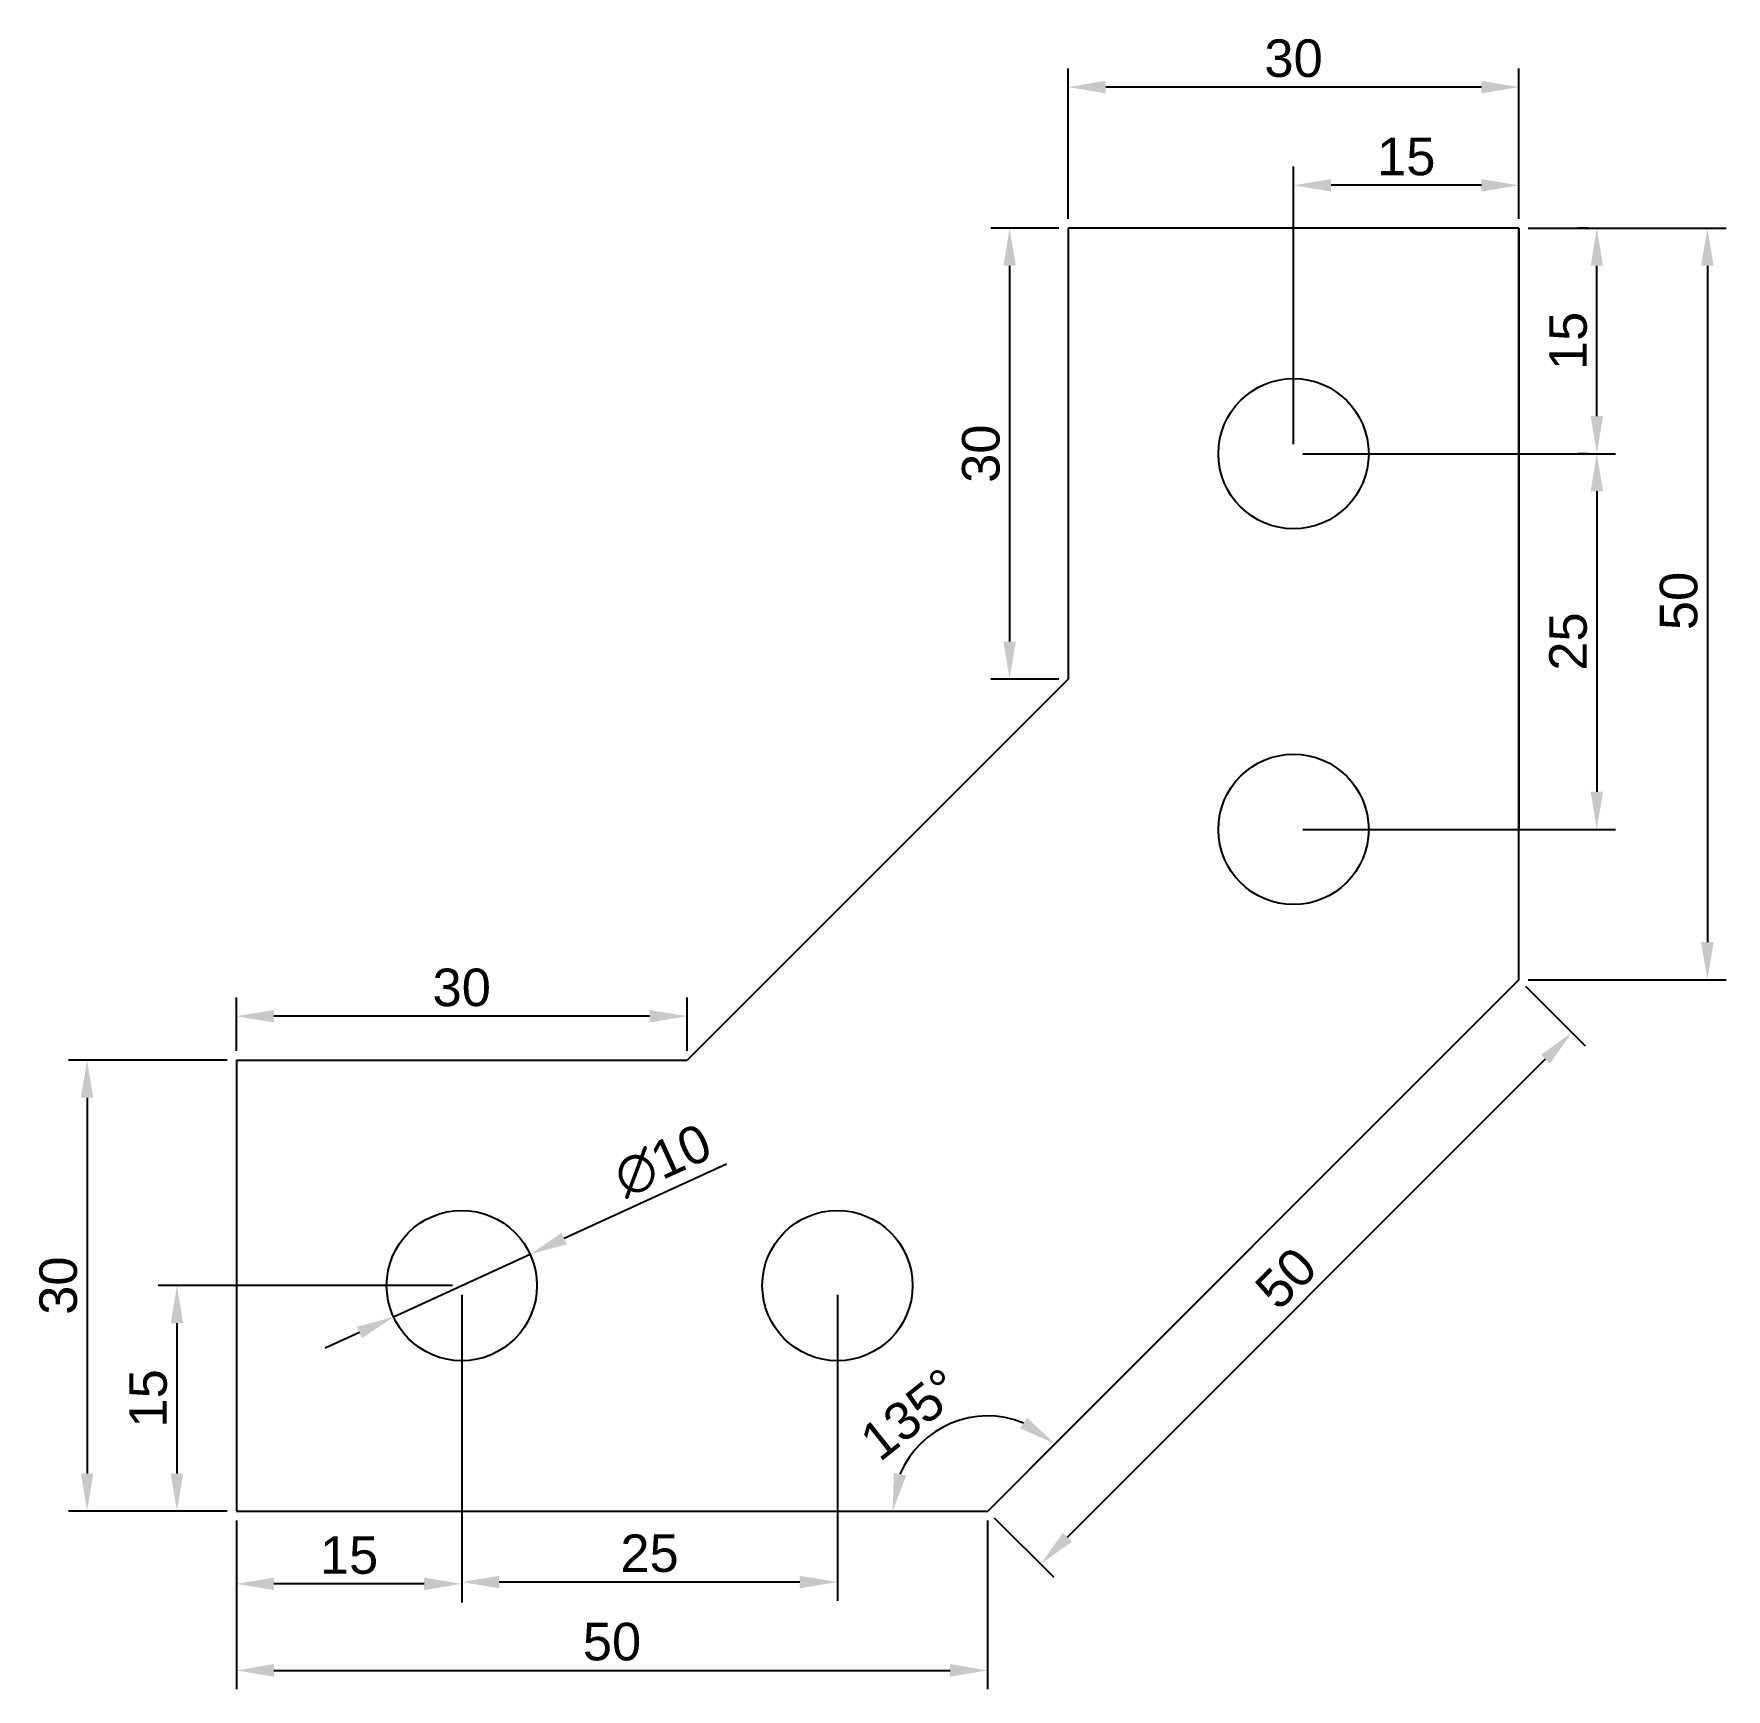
# Model space of a CAD drawing. Header units: millimetres. Extents: x 2746 to 2859, y 1380 to 1490.
import ezdxf

# ---------------------------------------------------------------- set-up
doc = ezdxf.new("R2010")
doc.units = ezdxf.units.MM
doc.styles.get("Standard").update_dxf_attribs({"font": 'arial.ttf'})
doc.dimstyles.new('ISO-25', dxfattribs={"dimtxt": 2.5, "dimasz": 2.5, "dimexe": 1.25, "dimexo": 0.625, "dimtad": 1, "dimtxsty": 'Standard', "dimcen": 2.5, "dimadec": 0, "dimazin": 0, "dimtfac": 1, "dimtmove": 0, "dimatfit": 3, "dimfxl": 1, "dimarcsym": 0})

# ---------------------------------------------------------------- blocks, each defined once
blk = doc.blocks.new('*D1')
at = {"color": 0, "lineweight": -2, "transparency": 16777216}
for p, q in [((2759.09, 1422.08), (2748.53, 1422.08)), ((2749.78, 1419.58), (2749.78, 1394.58)), ((2759.09, 1392.08), (2748.53, 1392.08))]:
    blk.add_line(p, q, dxfattribs=at)
at = {"color": 0, "transparency": 16777216}
for points in [[(2749.36, 1419.58), (2750.19, 1419.58), (2749.78, 1422.08)], [(2749.36, 1394.58), (2750.19, 1394.58), (2749.78, 1392.08)]]:
    blk.add_solid(points, dxfattribs=at)
at = {"layer": 'Defpoints', "color": 0, "transparency": 16777216}
for p in [(2759.71, 1422.08), (2749.78, 1392.08), (2759.71, 1392.08)]:
    blk.add_point(p, dxfattribs=at)
at = {"color": 0, "transparency": 16777216, "insert": (2747.87, 1407.08), "char_height": 2.5, "attachment_point": 5, "rotation": 90}
blk.add_mtext('30', dxfattribs=at)
blk = doc.blocks.new('*D2')
at = {"color": 0, "lineweight": -2, "transparency": 16777216}
for p, q in [((2759.71, 1391.46), (2759.71, 1380.23)), ((2809.71, 1391.46), (2809.71, 1380.23)), ((2762.21, 1381.48), (2807.21, 1381.48))]:
    blk.add_line(p, q, dxfattribs=at)
at = {"color": 0, "transparency": 16777216}
for points in [[(2762.21, 1381.9), (2762.21, 1381.06), (2759.71, 1381.48)], [(2807.21, 1381.9), (2807.21, 1381.06), (2809.71, 1381.48)]]:
    blk.add_solid(points, dxfattribs=at)
at = {"layer": 'Defpoints', "color": 0, "transparency": 16777216}
for p in [(2759.71, 1392.08), (2809.71, 1392.08), (2809.71, 1381.48)]:
    blk.add_point(p, dxfattribs=at)
at = {"color": 0, "transparency": 16777216, "insert": (2784.71, 1383.38), "char_height": 2.5, "attachment_point": 5}
blk.add_mtext('50', dxfattribs=at)
blk = doc.blocks.new('*D3')
at = {"color": 0, "lineweight": -2, "transparency": 16777216}
blk.add_arc((2809.71, 1392.08), 6.33, 67.795, 157.205, dxfattribs=at)
at = {"color": 0, "transparency": 16777216}
for points in [[(2812.33, 1398.29), (2811.87, 1397.59), (2814.19, 1396.56)], [(2804.29, 1394.45), (2803.47, 1394.62), (2803.39, 1392.08)]]:
    blk.add_solid(points, dxfattribs=at)
at = {"layer": 'Defpoints', "color": 0, "transparency": 16777216}
for p in [(2845.07, 1427.44), (2809.71, 1398.41), (2759.71, 1392.08), (2809.71, 1392.08), (2809.71, 1392.08)]:
    blk.add_point(p, dxfattribs=at)
at = {"color": 0, "transparency": 16777216, "insert": (2804.59, 1398.52), "char_height": 2.5, "attachment_point": 5, "rotation": 38.5152}
blk.add_mtext('135°', dxfattribs=at)
blk = doc.blocks.new('*D4')
at = {"color": 0, "lineweight": -2, "transparency": 16777216}
for p, q in [((2845.69, 1477.44), (2858.86, 1477.44)), ((2857.61, 1474.94), (2857.61, 1429.94)), ((2845.69, 1427.44), (2858.86, 1427.44))]:
    blk.add_line(p, q, dxfattribs=at)
at = {"color": 0, "transparency": 16777216}
for points in [[(2857.19, 1474.94), (2858.03, 1474.94), (2857.61, 1477.44)], [(2857.19, 1429.94), (2858.03, 1429.94), (2857.61, 1427.44)]]:
    blk.add_solid(points, dxfattribs=at)
at = {"layer": 'Defpoints', "color": 0, "transparency": 16777216}
for p in [(2845.07, 1477.44), (2845.07, 1427.44), (2857.61, 1427.44)]:
    blk.add_point(p, dxfattribs=at)
at = {"color": 0, "transparency": 16777216, "insert": (2855.71, 1452.64), "char_height": 2.5, "attachment_point": 5, "rotation": 90}
blk.add_mtext('50', dxfattribs=at)
blk = doc.blocks.new('*D6')
at = {"color": 0, "lineweight": -2, "transparency": 16777216}
for p, q in [((2845.51, 1427), (2849.48, 1423.03)), ((2846.82, 1422.15), (2815.01, 1390.33)), ((2810.15, 1391.64), (2814.12, 1387.68))]:
    blk.add_line(p, q, dxfattribs=at)
at = {"color": 0, "transparency": 16777216}
for points in [[(2846.53, 1422.44), (2847.12, 1421.85), (2848.59, 1423.92)], [(2814.71, 1390.62), (2815.3, 1390.03), (2813.24, 1388.56)]]:
    blk.add_solid(points, dxfattribs=at)
at = {"layer": 'Defpoints', "color": 0, "transparency": 16777216}
for p in [(2845.07, 1427.44), (2809.71, 1392.08), (2813.24, 1388.56)]:
    blk.add_point(p, dxfattribs=at)
at = {"color": 0, "transparency": 16777216, "insert": (2829.57, 1407.58), "char_height": 2.5, "attachment_point": 5, "rotation": 45}
blk.add_mtext('50', dxfattribs=at)
blk = doc.blocks.new('*D7')
at = {"color": 0, "lineweight": -2, "transparency": 16777216}
for p, q in [((2759.71, 1422.71), (2759.71, 1426.26)), ((2789.71, 1422.71), (2789.71, 1426.26)), ((2787.21, 1425.01), (2762.21, 1425.01))]:
    blk.add_line(p, q, dxfattribs=at)
at = {"color": 0, "transparency": 16777216}
for points in [[(2762.21, 1425.42), (2762.21, 1424.59), (2759.71, 1425.01)], [(2787.21, 1425.42), (2787.21, 1424.59), (2789.71, 1425.01)]]:
    blk.add_solid(points, dxfattribs=at)
at = {"layer": 'Defpoints', "color": 0, "transparency": 16777216}
for p in [(2759.71, 1425.01), (2759.71, 1422.08), (2789.71, 1422.08)]:
    blk.add_point(p, dxfattribs=at)
at = {"color": 0, "transparency": 16777216, "insert": (2774.71, 1426.91), "char_height": 2.5, "attachment_point": 5}
blk.add_mtext('30', dxfattribs=at)
blk = doc.blocks.new('*D8')
at = {"color": 0, "lineweight": -2, "transparency": 16777216}
for p, q in [((2814.44, 1477.44), (2809.92, 1477.44)), ((2811.17, 1474.94), (2811.17, 1449.94)), ((2814.44, 1447.44), (2809.92, 1447.44))]:
    blk.add_line(p, q, dxfattribs=at)
at = {"color": 0, "transparency": 16777216}
for points in [[(2810.76, 1474.94), (2811.59, 1474.94), (2811.17, 1477.44)], [(2810.76, 1449.94), (2811.59, 1449.94), (2811.17, 1447.44)]]:
    blk.add_solid(points, dxfattribs=at)
at = {"layer": 'Defpoints', "color": 0, "transparency": 16777216}
for p in [(2815.07, 1477.44), (2811.17, 1447.44), (2815.07, 1447.44)]:
    blk.add_point(p, dxfattribs=at)
at = {"color": 0, "transparency": 16777216, "insert": (2809.27, 1462.44), "char_height": 2.5, "attachment_point": 5, "rotation": 90}
blk.add_mtext('30', dxfattribs=at)
blk = doc.blocks.new('*D15')
at = {"color": 0, "lineweight": -2, "transparency": 16777216}
for p, q in [((2830.69, 1462.44), (2851.5, 1462.44)), ((2850.25, 1459.94), (2850.25, 1439.94)), ((2830.69, 1437.44), (2851.5, 1437.44))]:
    blk.add_line(p, q, dxfattribs=at)
at = {"color": 0, "transparency": 16777216}
for points in [[(2849.84, 1459.94), (2850.67, 1459.94), (2850.25, 1462.44)], [(2849.84, 1439.94), (2850.67, 1439.94), (2850.25, 1437.44)]]:
    blk.add_solid(points, dxfattribs=at)
at = {"layer": 'Defpoints', "color": 0, "transparency": 16777216}
for p in [(2830.07, 1462.44), (2830.07, 1437.44), (2850.25, 1437.44)]:
    blk.add_point(p, dxfattribs=at)
at = {"color": 0, "transparency": 16777216, "insert": (2848.35, 1449.94), "char_height": 2.5, "attachment_point": 5, "rotation": 90}
blk.add_mtext('25', dxfattribs=at)
blk = doc.blocks.new('*D16')
at = {"color": 0, "lineweight": -2, "transparency": 16777216}
for p, q in [((2830.07, 1463.07), (2830.07, 1481.55)), ((2845.07, 1478.07), (2845.07, 1481.55)), ((2842.57, 1480.3), (2832.57, 1480.3))]:
    blk.add_line(p, q, dxfattribs=at)
at = {"color": 0, "transparency": 16777216}
for points in [[(2832.57, 1480.71), (2832.57, 1479.88), (2830.07, 1480.3)], [(2842.57, 1480.71), (2842.57, 1479.88), (2845.07, 1480.3)]]:
    blk.add_solid(points, dxfattribs=at)
at = {"layer": 'Defpoints', "color": 0, "transparency": 16777216}
for p in [(2830.07, 1480.3), (2845.07, 1477.44), (2830.07, 1462.44)]:
    blk.add_point(p, dxfattribs=at)
at = {"color": 0, "transparency": 16777216, "insert": (2837.57, 1482.2), "char_height": 2.5, "attachment_point": 5}
blk.add_mtext('15', dxfattribs=at)
blk = doc.blocks.new('*D17')
at = {"color": 0, "lineweight": -2, "transparency": 16777216}
for p, q in [((2815.07, 1478.07), (2815.07, 1488.08)), ((2845.07, 1478.07), (2845.07, 1488.08)), ((2842.57, 1486.83), (2817.57, 1486.83))]:
    blk.add_line(p, q, dxfattribs=at)
at = {"color": 0, "transparency": 16777216}
for points in [[(2817.57, 1487.25), (2817.57, 1486.42), (2815.07, 1486.83)], [(2842.57, 1487.25), (2842.57, 1486.42), (2845.07, 1486.83)]]:
    blk.add_solid(points, dxfattribs=at)
at = {"layer": 'Defpoints', "color": 0, "transparency": 16777216}
for p in [(2815.07, 1486.83), (2815.07, 1477.44), (2845.07, 1477.44)]:
    blk.add_point(p, dxfattribs=at)
at = {"color": 0, "transparency": 16777216, "insert": (2830.07, 1488.74), "char_height": 2.5, "attachment_point": 5}
blk.add_mtext('30', dxfattribs=at)
blk = doc.blocks.new('*D18')
at = {"color": 0, "lineweight": -2, "transparency": 16777216}
for p, q in [((2849.63, 1477.44), (2849, 1477.44)), ((2850.25, 1464.94), (2850.25, 1474.94)), ((2849.63, 1462.44), (2849, 1462.44))]:
    blk.add_line(p, q, dxfattribs=at)
at = {"color": 0, "transparency": 16777216}
for points in [[(2849.84, 1474.94), (2850.67, 1474.94), (2850.25, 1477.44)], [(2849.84, 1464.94), (2850.67, 1464.94), (2850.25, 1462.44)]]:
    blk.add_solid(points, dxfattribs=at)
at = {"layer": 'Defpoints', "color": 0, "transparency": 16777216}
for p in [(2850.25, 1477.44), (2850.25, 1477.44), (2850.25, 1462.44)]:
    blk.add_point(p, dxfattribs=at)
at = {"color": 0, "transparency": 16777216, "insert": (2848.35, 1469.94), "char_height": 2.5, "attachment_point": 5, "rotation": 90}
blk.add_mtext('15', dxfattribs=at)
blk = doc.blocks.new('*D19')
at = {"color": 0, "lineweight": -2, "transparency": 16777216}
for p, q in [((2774.71, 1406.46), (2774.71, 1386.11)), ((2799.71, 1406.46), (2799.71, 1386.11)), ((2797.21, 1387.36), (2777.21, 1387.36))]:
    blk.add_line(p, q, dxfattribs=at)
at = {"color": 0, "transparency": 16777216}
for points in [[(2777.21, 1387.77), (2777.21, 1386.94), (2774.71, 1387.36)], [(2797.21, 1387.77), (2797.21, 1386.94), (2799.71, 1387.36)]]:
    blk.add_solid(points, dxfattribs=at)
at = {"layer": 'Defpoints', "color": 0, "transparency": 16777216}
for p in [(2774.71, 1407.08), (2799.71, 1407.08), (2774.71, 1387.36)]:
    blk.add_point(p, dxfattribs=at)
at = {"color": 0, "transparency": 16777216, "insert": (2787.21, 1389.26), "char_height": 2.5, "attachment_point": 5}
blk.add_mtext('25', dxfattribs=at)
blk = doc.blocks.new('*D20')
at = {"color": 0, "lineweight": -2, "transparency": 16777216}
for p, q in [((2759.71, 1386.73), (2759.71, 1385.99)), ((2772.21, 1387.24), (2762.21, 1387.24)), ((2774.71, 1386.73), (2774.71, 1385.99))]:
    blk.add_line(p, q, dxfattribs=at)
at = {"color": 0, "transparency": 16777216}
for points in [[(2762.21, 1387.65), (2762.21, 1386.82), (2759.71, 1387.24)], [(2772.21, 1387.65), (2772.21, 1386.82), (2774.71, 1387.24)]]:
    blk.add_solid(points, dxfattribs=at)
at = {"layer": 'Defpoints', "color": 0, "transparency": 16777216}
for p in [(2759.71, 1387.36), (2759.71, 1387.24), (2774.71, 1387.36)]:
    blk.add_point(p, dxfattribs=at)
at = {"color": 0, "transparency": 16777216, "insert": (2767.21, 1389.14), "char_height": 2.5, "attachment_point": 5}
blk.add_mtext('15', dxfattribs=at)
blk = doc.blocks.new('*D21')
at = {"color": 0, "lineweight": -2, "transparency": 16777216}
for p, q in [((2774.09, 1407.08), (2754.51, 1407.08)), ((2755.76, 1404.58), (2755.76, 1394.58)), ((2759.09, 1392.08), (2754.51, 1392.08))]:
    blk.add_line(p, q, dxfattribs=at)
at = {"color": 0, "transparency": 16777216}
for points in [[(2755.34, 1404.58), (2756.17, 1404.58), (2755.76, 1407.08)], [(2755.34, 1394.58), (2756.17, 1394.58), (2755.76, 1392.08)]]:
    blk.add_solid(points, dxfattribs=at)
at = {"layer": 'Defpoints', "color": 0, "transparency": 16777216}
for p in [(2774.71, 1407.08), (2755.76, 1392.08), (2759.71, 1392.08)]:
    blk.add_point(p, dxfattribs=at)
at = {"color": 0, "transparency": 16777216, "insert": (2753.85, 1399.58), "char_height": 2.5, "attachment_point": 5, "rotation": 90}
blk.add_mtext('15', dxfattribs=at)
blk = doc.blocks.new('*D22')
at = {"color": 0, "lineweight": -2, "transparency": 16777216}
for p, q in [((2792.34, 1415.17), (2781.53, 1410.21)), ((2770.17, 1405), (2779.26, 1409.17)), ((2767.9, 1403.96), (2765.62, 1402.92))]:
    blk.add_line(p, q, dxfattribs=at)
at = {"color": 0, "transparency": 16777216}
for points in [[(2781.36, 1410.59), (2781.7, 1409.83), (2779.26, 1409.17)], [(2767.72, 1404.34), (2768.07, 1403.58), (2770.17, 1405)]]:
    blk.add_solid(points, dxfattribs=at)
at = {"layer": 'Defpoints', "color": 0, "transparency": 16777216}
for p in [(2779.26, 1409.17), (2770.17, 1405)]:
    blk.add_point(p, dxfattribs=at)
at = {"color": 0, "transparency": 16777216, "insert": (2788.09, 1415.39), "char_height": 2.5, "attachment_point": 5, "rotation": 24.6438}
blk.add_mtext('∅10', dxfattribs=at)

msp = doc.modelspace()

# ---------------------------------------------------------------- linework, layer by layer
for p, q in [((2845.068, 1477.44), (2815.068, 1477.44)), ((2815.068, 1477.44), (2815.068, 1447.44)), ((2845.068, 1427.44), (2845.068, 1477.44)), ((2845.068, 1477.44), (2845.068, 1462.44)), ((2845.068, 1477.44), (2845.068, 1452.44)), ((2845.068, 1462.44), (2845.068, 1437.44)), ((2815.068, 1447.44), (2789.712, 1422.085)), ((2809.712, 1392.085), (2845.068, 1427.44)), ((2845.068, 1427.44), (2812.492, 1394.865)), ((2812.492, 1394.865), (2845.068, 1427.44)), ((2759.712, 1422.085), (2759.712, 1392.085)), ((2759.712, 1422.085), (2789.712, 1422.085)), ((2759.712, 1392.085), (2809.712, 1392.085)), ((2759.712, 1392.085), (2774.712, 1392.085)), ((2774.712, 1392.085), (2799.712, 1392.085)), ((2809.712, 1392.085), (2809.712, 1392.085)), ((2809.712, 1392.085), (2809.712, 1392.085))]:
    msp.add_line(p, q)
for centre in [(2830.068, 1462.44), (2830.068, 1437.44), (2774.712, 1407.085), (2799.712, 1407.085)]:
    msp.add_circle(centre, 5)

# ---------------------------------------------------------------- dimensions: what is measured, and where the dimension line sits
for base, p1, p2, picture, middle in [((2815.068, 1486.833), (2845.068, 1477.44), (2815.068, 1477.44), '*D17', (2830.068, 1488.735)), ((2830.068, 1480.298), (2845.068, 1477.44), (2830.068, 1462.44), '*D16', (2837.568, 1482.2)), ((2774.712, 1387.357), (2799.712, 1407.085), (2774.712, 1407.085), '*D19', (2787.212, 1389.258))]:
    dim = msp.add_linear_dim(base=base, p1=p1, p2=p2, dimstyle='ISO-25')
    dim.commit()
    dim.dimension.update_dxf_attribs({"geometry": picture, "text_midpoint": middle})
for p1, p2, distance, picture, middle in [((2815.068, 1477.44), (2815.068, 1447.44), -3.896, '*D8', (2809.27, 1462.44)), ((2830.068, 1462.44), (2830.068, 1437.44), 20.186, '*D15', (2848.352, 1449.94)), ((2789.712, 1422.085), (2759.712, 1422.085), -2.922, '*D7', (2774.712, 1426.91)), ((2845.068, 1427.44), (2809.712, 1392.085), 4.985, '*D6', (2829.571, 1407.582))]:
    dim = msp.add_aligned_dim(p1=p1, p2=p2, distance=distance, dimstyle='ISO-25')
    dim.commit()
    dim.dimension.update_dxf_attribs({"geometry": picture, "text_midpoint": middle})
for base, p1, p2, picture, middle in [((2857.609, 1427.44), (2845.068, 1477.44), (2845.068, 1427.44), '*D4', (2857.609, 1452.644)), ((2749.777, 1392.085), (2759.712, 1422.085), (2759.712, 1392.085), '*D1', (2749.777, 1407.085))]:
    dim = msp.add_linear_dim(base=base, p1=p1, p2=p2, angle=90, dimstyle='ISO-25')
    dim.commit()
    dim.dimension.update_dxf_attribs({"geometry": picture, "text_midpoint": middle, "dimtype": 160})
for base, p1, p2, picture, middle in [((2850.253, 1477.44), (2850.253, 1462.44), (2850.253, 1477.44), '*D18', (2848.352, 1469.94)), ((2755.756, 1392.085), (2774.712, 1407.085), (2759.712, 1392.085), '*D21', (2753.854, 1399.585))]:
    dim = msp.add_linear_dim(base=base, p1=p1, p2=p2, angle=90, dimstyle='ISO-25')
    dim.commit()
    dim.dimension.update_dxf_attribs({"geometry": picture, "text_midpoint": middle})
dim = msp.add_angular_dim_2l(base=(2809.712, 1398.41), line1=((2759.712, 1392.085), (2809.712, 1392.085)), line2=((2809.712, 1392.085), (2845.068, 1427.44)), dimstyle='ISO-25')
dim.commit()
dim.dimension.update_dxf_attribs({"geometry": '*D3', "text_midpoint": (2805.773, 1397.034), "dimtype": 162})
dim = msp.add_diameter_dim_2p(p1=(2770.168, 1405), p2=(2779.257, 1409.17), dimstyle='ISO-25')
dim.commit()
dim.dimension.update_dxf_attribs({"geometry": '*D22', "text_midpoint": (2788.917, 1413.601), "dimtype": 163})
for base, p1, p2, picture, middle in [((2809.712, 1381.481), (2759.712, 1392.085), (2809.712, 1392.085), '*D2', (2784.712, 1381.481)), ((2759.712, 1387.238), (2774.712, 1387.357), (2759.712, 1387.357), '*D20', (2767.212, 1387.238))]:
    dim = msp.add_linear_dim(base=base, p1=p1, p2=p2, dimstyle='ISO-25')
    dim.commit()
    dim.dimension.update_dxf_attribs({"geometry": picture, "text_midpoint": middle, "dimtype": 160})

doc.saveas('drawing.dxf')
